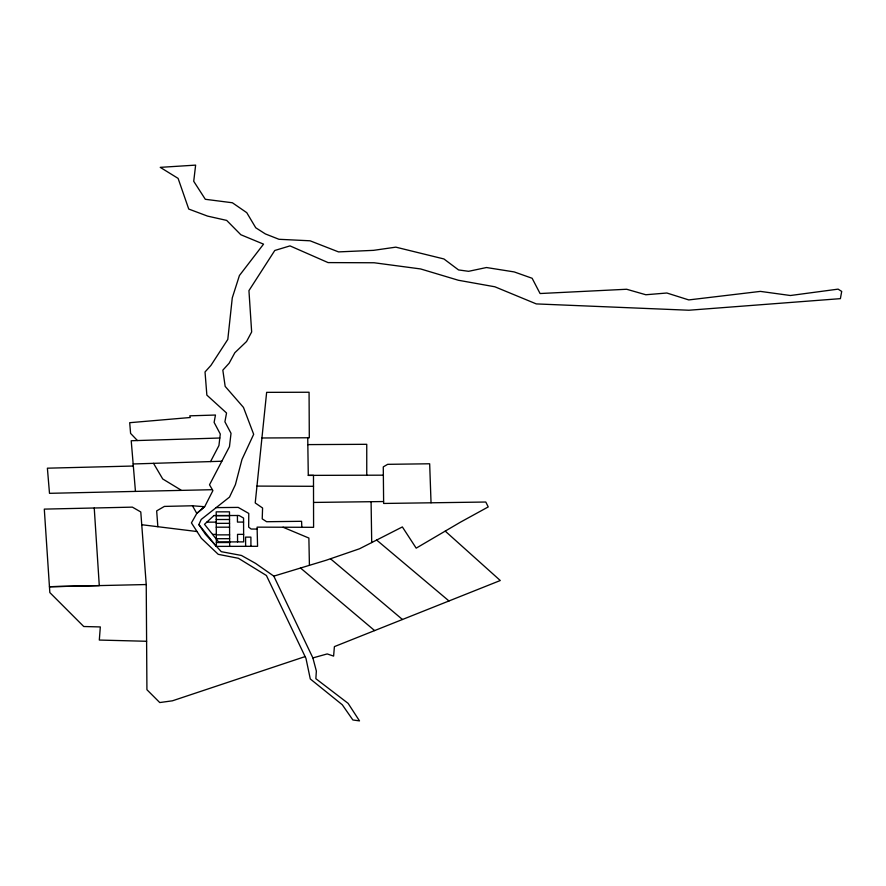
<?xml version="1.0" encoding="UTF-8"?>
<svg xmlns="http://www.w3.org/2000/svg" width="886" height="886" viewBox="0 0 886 886"><rect width="100%" height="100%" fill="white"/><g stroke="black" fill="none" stroke-linecap="round" stroke-linejoin="round"><path stroke-width="1.33" d="M366.749 475.217L366.749 444.307L307.83 444.606L307.752 437.762M137.43 440.541L130.596 433.409L129.699 422.7L190.246 417.505L189.781 415.833L215.464 415.036L214.113 422.4L220.282 434.04L218.931 445.569L210.547 461.595M198.874 524.578L201.222 519.429L229.496 497.112L235.399 484.675L241.978 459.446L253.673 434.295L243.473 407.416L225.166 386.385L222.829 370.16L229.142 363.216L234.845 352.728L246.552 341.52L251.657 331.973L248.944 290.619L274.782 250.483L289.999 245.887L328.086 262.599L374.147 262.765L420.606 268.945L458.405 280.264L494.875 286.787L536.296 303.909L688.909 310.233L840.393 298.648L841.7 291.428L838.101 289.135L790.423 295.514L760.376 291.394L688.765 299.922L666.859 293.011L645.828 294.75L626.657 289.257L540.072 293.532L532.132 278.27L514.201 271.924L486.469 267.528L468.594 271.315L458.549 269.931L443.908 258.956L395.82 247.15L373.549 250.35L338.518 251.901L310.056 240.793L278.968 239.286L265.357 233.926L255.744 227.768L246.762 212.673L232.376 202.761L205.319 199.295L193.724 181.298L195.629 165.117L160.244 167.354L178.108 178.396L188.74 209.052L207.568 216.106L226.683 220.404L240.826 234.735L263.541 244.148L239.419 275.524L232.276 297.884L227.802 339.416L210.946 365.386L205.031 371.954L206.859 395.112L226.539 412.998L224.911 421.802L231.024 433.332L229.463 446.677L209.506 484.797L212.917 490.578L204.755 506.57L196.792 513.426L191.431 522.884L201.377 538.3L218.233 554.326L238.423 558.291L266.42 575.512L305.969 658.387L310.288 678.953L342.273 704.758L352.872 719.975L359.495 720.883L348.109 703.351L315.859 678.698L316.357 671.067L312.88 657.91L273.818 576.133L255.545 563.363L241.446 555.456L221.279 551.679L205.441 534.269L198.874 524.578L216.25 546.385L257.571 546.308L257.095 527.148L313.589 527.314L313.489 475.361L308.284 475.383L307.83 444.606M305.116 656.592L172.416 700.815L159.757 702.554L146.921 689.718L146.234 584.538L140.785 511.964L132.379 507.135L44.3 509.118L49.837 592.579L83.749 626.513L100.317 626.934L99.31 640.057L146.611 641.276M273.818 576.133L326.159 560.251L359.539 548.766L402.366 526.937L416.187 548.157L460.399 522.197L488.23 506.925L485.794 502.03L383.638 503.458L383.273 466.889L387.658 464.33L429.666 463.777L431.039 502.794M312.88 657.91L327.2 653.934L333.612 656.105L334.399 646.614L500.28 580.518L445.248 531.146M219.817 438.016L131.217 440.741L135.436 491.165M133.155 463.965L221.843 461.241M133.332 466.025L47.39 468.185L49.494 493.325L212.396 489.692M192.483 505.773L196.792 513.426L204.577 506.726L192.483 505.773L164.386 506.415L156.667 510.89L157.852 526.705M146.234 584.538L49.428 586.72L99.287 585.602L94.237 507.999M313.544 502.44L383.538 501.542M216.173 507.623L238.201 507.401L248.778 513.437L248.656 527.115L251.159 529.042L257.139 529.064M261.935 437.983L309.303 437.762L309.07 392.243L266.642 392.354L255.223 502.949L262.577 507.999L262.223 518.864L266.631 521.721L301.583 521.3L301.827 527.281M308.284 475.383L383.328 475.173M216.217 515.685L229.507 515.663M216.228 519.528L229.529 519.506M206.815 522.153L216.195 522.131M243.572 522.075L237.459 522.087L237.426 515.497M216.25 523.36L229.552 523.338M216.217 527.203L229.563 527.181M212.562 534.413L216.262 534.413M243.639 534.358L237.526 534.369L237.57 541.9M216.262 534.878L229.607 534.856M216.339 538.71L229.629 538.688M216.361 542.553L229.651 542.52M256.962 486.093L313.511 486.303M141.738 524.722L197.013 531.534M283.022 527.225L308.882 538.057L309.413 565.334M180.921 490.013L162.725 478.972L153.533 463.345M376.65 540.05L448.969 600.963M330.478 558.767L402.454 619.491M300.542 568.026L374.623 630.588M371.09 501.709L371.71 542.564M250.937 546.319L250.893 537.115L245.577 537.126L245.621 546.33M229.673 546.363L229.485 511.831L216.195 511.853L216.383 546.385M213.936 515.541L204.5 524.302L218.554 541.933L243.672 541.889L243.55 518.066L239.043 515.497L213.936 515.541"/></g></svg>
